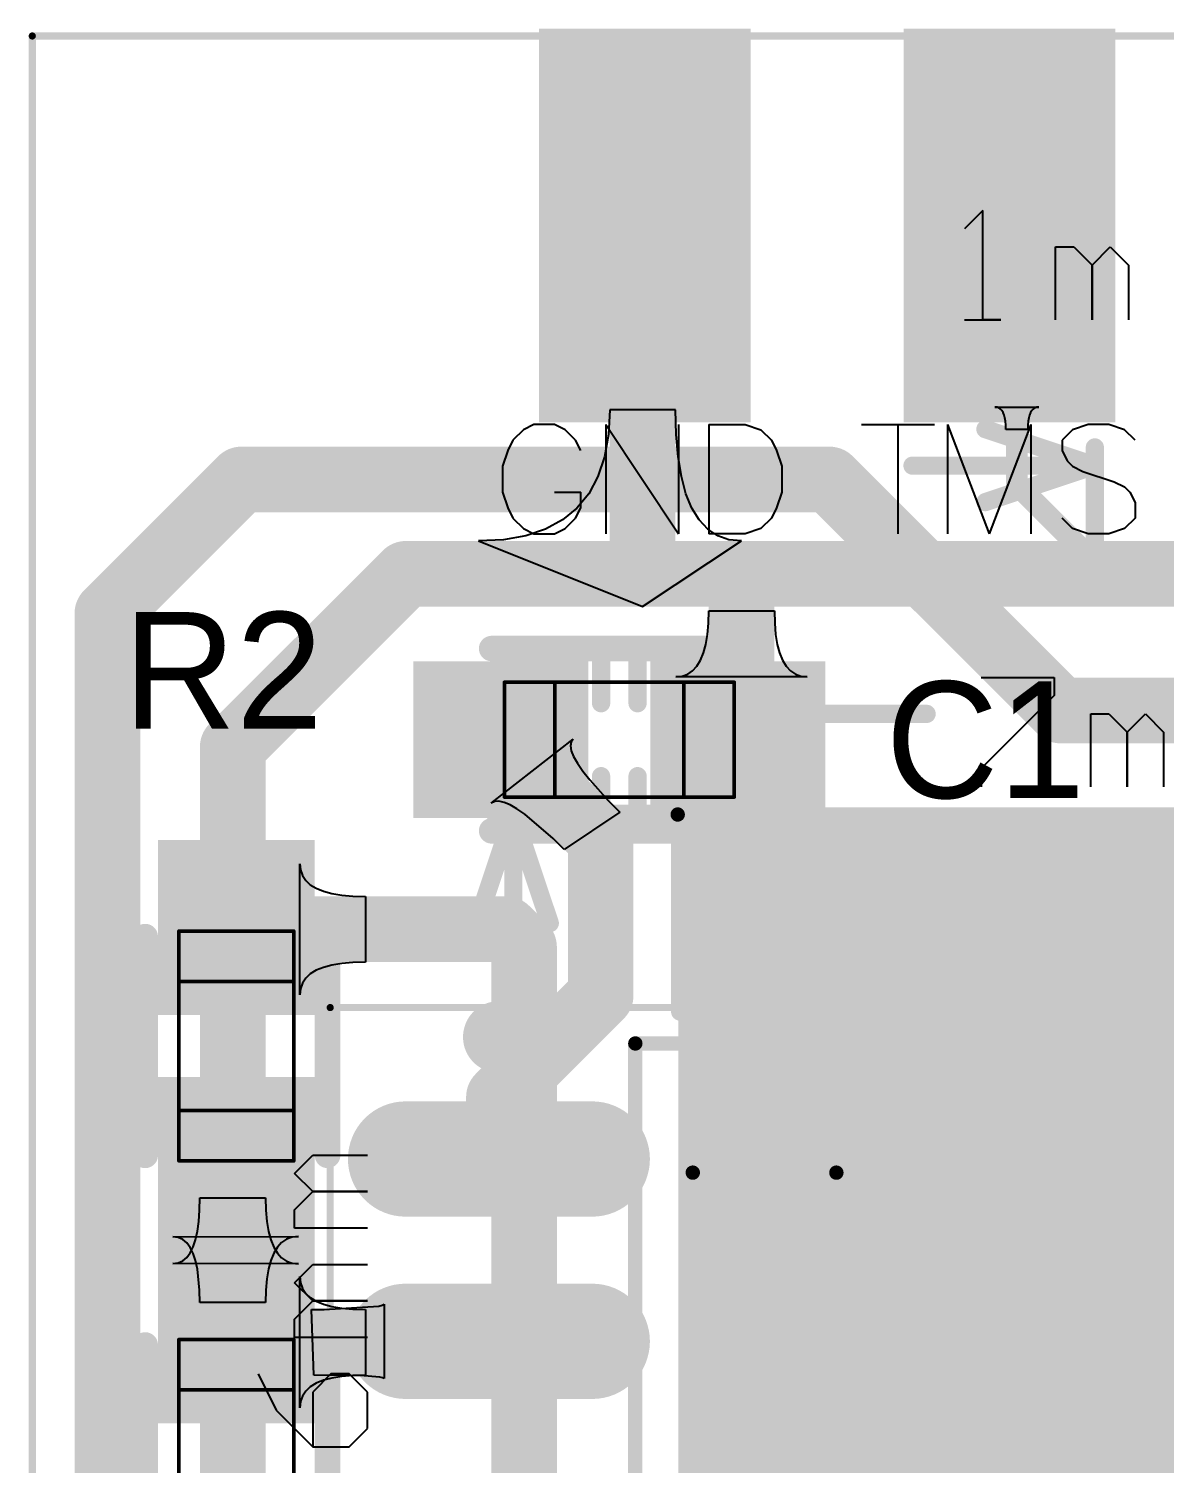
# Model space of a CAD drawing. Header units: millimetres. Extents: x 3.63 to 4.26, y 1.98 to 2.99.
# Drawn here: x 3.625 to 3.9364, y 2.5918 to 2.9852 of the extents above; entities that cross this region are included whole.
import ezdxf

# ---------------------------------------------------------------- set-up
doc = ezdxf.new("R2010")
doc.units = ezdxf.units.MM
doc.header["$MEASUREMENT"] = 0
for name, color, linetype in [('BottomLayer', 5, 'Continuous'), ('BottomOverlay', 54, 'Continuous'), ('BottomSolder', 6, 'Continuous'), ('Mechanical1', 6, 'Continuous'), ('Mechanical16', 56, 'Continuous'), ('Mechanical2', 216, 'Continuous'), ('Mechanical4', 56, 'Continuous'), ('MultiLayer', 9, 'Continuous'), ('TopLayer', 1, 'Continuous'), ('TopOverlay', 2, 'Continuous'), ('TopPaste', 8, 'Continuous'), ('TopSolder', 216, 'Continuous'), ('ViaHoleLayer', 16, 'Continuous')]:
    doc.layers.add(name, color=color, linetype=linetype)

# ---------------------------------------------------------------- blocks, each defined once
blk = doc.blocks.new('SO16__1')
at = {"layer": 'Mechanical2', "const_width": 0.00394}
for points in [[(-0.14961, 0.20669), (0.14961, 0.20669)], [(-0.14961, -0.20669), (-0.14961, 0.20669)]]:
    blk.add_lwpolyline(points, dxfattribs=at)
at = {"layer": 'Mechanical2'}
for points, const_width in [([(-0.15059, 0.20669, 1), (-0.14862, 0.20669, 1)], 0.00197), ([(-0.15059, 0.20669, 1), (-0.14862, 0.20669, 1)], 0.00197), ([(-0.09449, 0.17126, 1), (-0.13386, 0.17126, 1)], 0.00394), ([(-0.13484, 0.17126, 1), (-0.13287, 0.17126, 1)], 0.00197), ([(-0.09547, 0.17126, 1), (-0.0935, 0.17126, 1)], 0.00197)]:
    blk.add_lwpolyline(points, format="xyb", close=True, dxfattribs=dict(at, const_width=const_width))
at = {"layer": 'Mechanical4', "const_width": 0.00197}
for points in [[(-0.23327, 0.21654), (0.23327, 0.21654)], [(-0.23327, -0.21654), (-0.23327, 0.21654)]]:
    blk.add_lwpolyline(points, dxfattribs=at)
at = {"layer": 'Mechanical4', "const_width": 0.000984}
blk.add_lwpolyline([(-0.23376, 0.21654, 1), (-0.23278, 0.21654, 1)], format="xyb", close=True, dxfattribs=at)
blk.add_lwpolyline([(-0.23376, 0.21654, 1), (-0.23278, 0.21654, 1)], format="xyb", close=True, dxfattribs=at)
at = {"layer": 'TopLayer', "const_width": 0.02362}
for points in [[(-0.2126, 0.175), (-0.16142, 0.175)], [(-0.2126, 0.125), (-0.16142, 0.125)]]:
    blk.add_lwpolyline(points, dxfattribs=at)
at = {"layer": 'TopLayer', "const_width": 0.01181}
for points in [[(-0.2185, 0.175, 1), (-0.20669, 0.175, 1)], [(-0.16732, 0.175, 1), (-0.15551, 0.175, 1)], [(-0.2185, 0.125, 1), (-0.20669, 0.125, 1)], [(-0.16732, 0.125, 1), (-0.15551, 0.125, 1)]]:
    blk.add_lwpolyline(points, format="xyb", close=True, dxfattribs=at)
at = {"layer": 'TopOverlay'}
for points, const_width in [([(-0.18209, 0.20846, 1), (-0.19193, 0.20846, 1)], 0.00984), ([(-0.19439, 0.20846, 1), (-0.18947, 0.20846, 1)], 0.00492), ([(-0.18455, 0.20846, 1), (-0.17963, 0.20846, 1)], 0.00492), ([(-0.13583, 0.20669, 1), (-0.13189, 0.20669, 1)], 0.00394), ([(-0.13583, 0.20669, 1), (-0.13189, 0.20669, 1)], 0.00394), ([(-0.08268, 0.16732, 1), (-0.1063, 0.16732, 1)], 0.02362), ([(-0.1122, 0.16732, 1), (-0.10039, 0.16732, 1)], 0.01181), ([(-0.08858, 0.16732, 1), (-0.07677, 0.16732, 1)], 0.01181)]:
    blk.add_lwpolyline(points, format="xyb", close=True, dxfattribs=dict(at, const_width=const_width))
at = {"layer": 'TopOverlay', "const_width": 0.00787}
for points in [[(-0.13386, 0.20669), (0.13386, 0.20669)], [(-0.13386, -0.20669), (-0.13386, 0.20669)]]:
    blk.add_lwpolyline(points, dxfattribs=at)
at = {"layer": 'TopPaste', "const_width": 0.02362}
for points in [[(-0.2126, 0.175), (-0.16142, 0.175)], [(-0.2126, 0.125), (-0.16142, 0.125)]]:
    blk.add_lwpolyline(points, dxfattribs=at)
at = {"layer": 'TopPaste', "const_width": 0.01181}
for points in [[(-0.2185, 0.175, 1), (-0.20669, 0.175, 1)], [(-0.16732, 0.175, 1), (-0.15551, 0.175, 1)], [(-0.2185, 0.125, 1), (-0.20669, 0.125, 1)], [(-0.16732, 0.125, 1), (-0.15551, 0.125, 1)]]:
    blk.add_lwpolyline(points, format="xyb", close=True, dxfattribs=at)
at = {"layer": 'TopSolder', "const_width": 0.03162}
for points in [[(-0.2126, 0.175), (-0.16142, 0.175)], [(-0.2126, 0.125), (-0.16142, 0.125)]]:
    blk.add_lwpolyline(points, dxfattribs=at)
at = {"layer": 'TopSolder', "const_width": 0.01581}
for points in [[(-0.2205, 0.175, 1), (-0.20469, 0.175, 1)], [(-0.16932, 0.175, 1), (-0.15351, 0.175, 1)], [(-0.2205, 0.125, 1), (-0.20469, 0.125, 1)], [(-0.16932, 0.125, 1), (-0.15351, 0.125, 1)]]:
    blk.add_lwpolyline(points, format="xyb", close=True, dxfattribs=at)
blk = doc.blocks.new('0603_2')
at = {"layer": 'Mechanical16', "const_width": 0.001}
for points in [[(-0.0315, 0.01575), (0.0315, 0.01575)], [(-0.0315, 0.01575), (-0.0315, -0.01574)], [(-0.0177, 0.01575), (-0.0177, -0.01574)], [(0.0177, 0.01575), (0.0177, -0.01574)], [(0.0315, 0.01575), (0.0315, -0.01574)], [(-0.0315, -0.01574), (0.0315, -0.01574)]]:
    blk.add_lwpolyline(points, dxfattribs=at)
at = {"layer": 'Mechanical16', "const_width": 0.0005}
for points in [[(-0.03175, 0.01575, 1), (-0.03125, 0.01575, 1)], [(-0.03175, 0.01575, 1), (-0.03125, 0.01575, 1)], [(-0.01795, 0.01575, 1), (-0.01745, 0.01575, 1)], [(0.01745, 0.01575, 1), (0.01795, 0.01575, 1)], [(0.03125, 0.01575, 1), (0.03175, 0.01575, 1)], [(0.03125, 0.01575, 1), (0.03175, 0.01575, 1)], [(-0.03175, -0.01574, 1), (-0.03125, -0.01574, 1)], [(-0.03175, -0.01574, 1), (-0.03125, -0.01574, 1)], [(-0.01795, -0.01574, 1), (-0.01745, -0.01574, 1)], [(0.01745, -0.01574, 1), (0.01795, -0.01574, 1)], [(0.03125, -0.01574, 1), (0.03175, -0.01574, 1)], [(0.03125, -0.01574, 1), (0.03175, -0.01574, 1)]]:
    blk.add_lwpolyline(points, format="xyb", close=True, dxfattribs=at)
at = {"layer": 'TopLayer'}
for points in [[(-0.0525, -0.0175), (-0.0125, -0.0175), (-0.0525, 0.0175), (-0.0125, 0.0175)], [(0.0125, -0.0175), (0.0525, -0.0175), (0.0125, 0.0175), (0.0525, 0.0175)]]:
    blk.add_solid(points, dxfattribs=at)
at = {"layer": 'TopOverlay', "const_width": 0.007}
for points in [[(-0.03, 0.025), (0.03, 0.025)], [(-0.03, -0.025), (0.03, -0.025)]]:
    blk.add_lwpolyline(points, dxfattribs=at)
at = {"layer": 'TopOverlay', "const_width": 0.0035}
for points in [[(-0.03175, 0.025, 1), (-0.02825, 0.025, 1)], [(0.02825, 0.025, 1), (0.03175, 0.025, 1)], [(-0.03175, -0.025, 1), (-0.02825, -0.025, 1)], [(0.02825, -0.025, 1), (0.03175, -0.025, 1)]]:
    blk.add_lwpolyline(points, format="xyb", close=True, dxfattribs=at)
at = {"layer": 'TopPaste'}
for points in [[(-0.0525, -0.0175), (-0.0125, -0.0175), (-0.0525, 0.0175), (-0.0125, 0.0175)], [(0.0125, -0.0175), (0.0525, -0.0175), (0.0125, 0.0175), (0.0525, 0.0175)]]:
    blk.add_solid(points, dxfattribs=at)
at = {"layer": 'TopSolder'}
for points in [[(-0.0565, -0.0215), (-0.0085, -0.0215), (-0.0565, 0.0215), (-0.0085, 0.0215)], [(0.0085, -0.0215), (0.0565, -0.0215), (0.0085, 0.0215), (0.0565, 0.0215)]]:
    blk.add_solid(points, dxfattribs=at)
blk = doc.blocks.new('0603_3')
at = {"layer": 'Mechanical16', "const_width": 0.001}
for points in [[(-0.0315, 0.01575), (0.0315, 0.01575)], [(-0.0315, 0.01575), (-0.0315, -0.01574)], [(-0.0177, 0.01575), (-0.0177, -0.01574)], [(0.0177, 0.01575), (0.0177, -0.01574)], [(0.0315, 0.01575), (0.0315, -0.01574)], [(-0.0315, -0.01574), (0.0315, -0.01574)]]:
    blk.add_lwpolyline(points, dxfattribs=at)
at = {"layer": 'Mechanical16', "const_width": 0.0005}
for points in [[(-0.03175, 0.01575, 1), (-0.03125, 0.01575, 1)], [(-0.03175, 0.01575, 1), (-0.03125, 0.01575, 1)], [(-0.01795, 0.01575, 1), (-0.01745, 0.01575, 1)], [(0.01745, 0.01575, 1), (0.01795, 0.01575, 1)], [(0.03125, 0.01575, 1), (0.03175, 0.01575, 1)], [(0.03125, 0.01575, 1), (0.03175, 0.01575, 1)], [(-0.03175, -0.01574, 1), (-0.03125, -0.01574, 1)], [(-0.03175, -0.01574, 1), (-0.03125, -0.01574, 1)], [(-0.01795, -0.01574, 1), (-0.01745, -0.01574, 1)], [(0.01745, -0.01574, 1), (0.01795, -0.01574, 1)], [(0.03125, -0.01574, 1), (0.03175, -0.01574, 1)], [(0.03125, -0.01574, 1), (0.03175, -0.01574, 1)]]:
    blk.add_lwpolyline(points, format="xyb", close=True, dxfattribs=at)
at = {"layer": 'TopLayer'}
for points in [[(-0.0525, -0.0175), (-0.0125, -0.0175), (-0.0525, 0.0175), (-0.0125, 0.0175)], [(0.0125, -0.0175), (0.0525, -0.0175), (0.0125, 0.0175), (0.0525, 0.0175)]]:
    blk.add_solid(points, dxfattribs=at)
at = {"layer": 'TopOverlay', "const_width": 0.007}
for points in [[(-0.03, 0.025), (0.03, 0.025)], [(-0.03, -0.025), (0.03, -0.025)]]:
    blk.add_lwpolyline(points, dxfattribs=at)
at = {"layer": 'TopOverlay', "const_width": 0.0035}
for points in [[(-0.03175, 0.025, 1), (-0.02825, 0.025, 1)], [(0.02825, 0.025, 1), (0.03175, 0.025, 1)], [(-0.03175, -0.025, 1), (-0.02825, -0.025, 1)], [(0.02825, -0.025, 1), (0.03175, -0.025, 1)]]:
    blk.add_lwpolyline(points, format="xyb", close=True, dxfattribs=at)
at = {"layer": 'TopPaste'}
for points in [[(-0.0525, -0.0175), (-0.0125, -0.0175), (-0.0525, 0.0175), (-0.0125, 0.0175)], [(0.0125, -0.0175), (0.0525, -0.0175), (0.0125, 0.0175), (0.0525, 0.0175)]]:
    blk.add_solid(points, dxfattribs=at)
at = {"layer": 'TopSolder'}
for points in [[(-0.0565, -0.0215), (-0.0085, -0.0215), (-0.0565, 0.0215), (-0.0085, 0.0215)], [(0.0085, -0.0215), (0.0565, -0.0215), (0.0085, 0.0215), (0.0565, 0.0215)]]:
    blk.add_solid(points, dxfattribs=at)
blk = doc.blocks.new('0603C_7')
at = {"layer": 'Mechanical16', "const_width": 0.001}
for points in [[(-0.0315, -0.01574), (-0.0315, 0.01575)], [(-0.0315, 0.01575), (0.0315, 0.01575)], [(-0.0177, -0.01574), (-0.0177, 0.01575)], [(0.0177, -0.01574), (0.0177, 0.01575)], [(0.0315, -0.01574), (0.0315, 0.01575)], [(-0.0315, -0.01574), (0.0315, -0.01574)]]:
    blk.add_lwpolyline(points, dxfattribs=at)
at = {"layer": 'Mechanical16', "const_width": 0.0005}
for points in [[(-0.03175, 0.01575, 1), (-0.03125, 0.01575, 1)], [(-0.03175, 0.01575, 1), (-0.03125, 0.01575, 1)], [(-0.01795, 0.01575, 1), (-0.01745, 0.01575, 1)], [(0.01745, 0.01575, 1), (0.01795, 0.01575, 1)], [(0.03125, 0.01575, 1), (0.03175, 0.01575, 1)], [(0.03125, 0.01575, 1), (0.03175, 0.01575, 1)], [(-0.03175, -0.01574, 1), (-0.03125, -0.01574, 1)], [(-0.03175, -0.01574, 1), (-0.03125, -0.01574, 1)], [(-0.01795, -0.01574, 1), (-0.01745, -0.01574, 1)], [(0.01745, -0.01574, 1), (0.01795, -0.01574, 1)], [(0.03125, -0.01574, 1), (0.03175, -0.01574, 1)], [(0.03125, -0.01574, 1), (0.03175, -0.01574, 1)]]:
    blk.add_lwpolyline(points, format="xyb", close=True, dxfattribs=at)
at = {"layer": 'TopLayer'}
for points in [[(-0.0525, -0.0175), (-0.0125, -0.0175), (-0.0525, 0.0175), (-0.0125, 0.0175)], [(0.0125, -0.0175), (0.0525, -0.0175), (0.0125, 0.0175), (0.0525, 0.0175)]]:
    blk.add_solid(points, dxfattribs=at)
at = {"layer": 'TopOverlay'}
for points, const_width in [([(-0.035, 0.025), (0.035, 0.025)], 0.007), ([(-0.005, 0.01), (-0.005, 0.025)], 0.005), ([(0.005, 0.01), (0.005, 0.025)], 0.005), ([(-0.005, -0.025), (-0.005, -0.01)], 0.005), ([(0.005, -0.025), (0.005, -0.01)], 0.005), ([(-0.035, -0.025), (0.035, -0.025)], 0.007)]:
    blk.add_lwpolyline(points, dxfattribs=dict(at, const_width=const_width))
for points, const_width in [([(-0.03675, 0.025, 1), (-0.03325, 0.025, 1)], 0.0035), ([(0.03325, 0.025, 1), (0.03675, 0.025, 1)], 0.0035), ([(-0.00625, 0.025, 1), (-0.00375, 0.025, 1)], 0.0025), ([(0.00375, 0.025, 1), (0.00625, 0.025, 1)], 0.0025), ([(-0.00625, 0.01, 1), (-0.00375, 0.01, 1)], 0.0025), ([(0.00375, 0.01, 1), (0.00625, 0.01, 1)], 0.0025), ([(-0.00625, -0.01, 1), (-0.00375, -0.01, 1)], 0.0025), ([(0.00375, -0.01, 1), (0.00625, -0.01, 1)], 0.0025), ([(-0.03675, -0.025, 1), (-0.03325, -0.025, 1)], 0.0035), ([(-0.00625, -0.025, 1), (-0.00375, -0.025, 1)], 0.0025), ([(0.00375, -0.025, 1), (0.00625, -0.025, 1)], 0.0025), ([(0.03325, -0.025, 1), (0.03675, -0.025, 1)], 0.0035)]:
    blk.add_lwpolyline(points, format="xyb", close=True, dxfattribs=dict(at, const_width=const_width))
at = {"layer": 'TopPaste'}
for points in [[(-0.0525, -0.0175), (-0.0125, -0.0175), (-0.0525, 0.0175), (-0.0125, 0.0175)], [(0.0125, -0.0175), (0.0525, -0.0175), (0.0125, 0.0175), (0.0525, 0.0175)]]:
    blk.add_solid(points, dxfattribs=at)
at = {"layer": 'TopSolder'}
for points in [[(-0.0565, -0.0215), (-0.0085, -0.0215), (-0.0565, 0.0215), (-0.0085, 0.0215)], [(0.0085, -0.0215), (0.0565, -0.0215), (0.0085, 0.0215), (0.0565, 0.0215)]]:
    blk.add_solid(points, dxfattribs=at)

msp = doc.modelspace()

# ---------------------------------------------------------------- linework, layer by layer
at = {"layer": 'BottomLayer'}
for p, q in [((3.78435, 2.88073), (3.78399, 2.87389)), ((3.80235, 2.88073), (3.78435, 2.88073)), ((3.80254, 2.87389), (3.80235, 2.88073)), ((3.78399, 2.87389), (3.78291, 2.86777)), ((3.80308, 2.86777), (3.80254, 2.87389)), ((3.78291, 2.86777), (3.78111, 2.86237)), ((3.80399, 2.86237), (3.80308, 2.86777)), ((3.78111, 2.86237), (3.77859, 2.85769)), ((3.80526, 2.85769), (3.80399, 2.86237)), ((3.77859, 2.85769), (3.77535, 2.85373)), ((3.80689, 2.85373), (3.80526, 2.85769)), ((3.77535, 2.85373), (3.77139, 2.85049)), ((3.80888, 2.85049), (3.80689, 2.85373)), ((3.77139, 2.85049), (3.76671, 2.84797)), ((3.81124, 2.84797), (3.80888, 2.85049)), ((3.75519, 2.84509), (3.74835, 2.84473)), ((3.74835, 2.84473), (3.79335, 2.82673)), ((3.76131, 2.84617), (3.75519, 2.84509)), ((3.76671, 2.84797), (3.76131, 2.84617)), ((3.79335, 2.82673), (3.82049, 2.84473)), ((3.81396, 2.84617), (3.81124, 2.84797)), ((3.81705, 2.84509), (3.81396, 2.84617)), ((3.82049, 2.84473), (3.81705, 2.84509)), ((3.79335, 2.82673), (3.79335, 2.82673)), ((3.79335, 2.82673), (3.79335, 2.82673)), ((3.79335, 2.82673), (3.79335, 2.82673)), ((3.79335, 2.82673), (3.79335, 2.82673)), ((3.79335, 2.82673), (3.79335, 2.82673)), ((3.79335, 2.82673), (3.79335, 2.82673)), ((3.79335, 2.82673), (3.79335, 2.82673)), ((3.79335, 2.82673), (3.79335, 2.82673)), ((3.79335, 2.82673), (3.79335, 2.82673)), ((3.79335, 2.82673), (3.79335, 2.82673))]:
    msp.add_line(p, q, dxfattribs=at)
at = {"layer": 'BottomLayer', "const_width": 0.018}
for points in [[(3.79335, 2.83573), (3.79335, 2.88999)], [(3.68099, 2.78823), (3.72849, 2.83573)], [(3.72849, 2.83573), (3.79335, 2.83573)], [(3.79335, 2.83573), (3.82049, 2.83573)], [(3.82049, 2.83573), (4.08049, 2.83573)], [(3.68099, 2.53623), (3.68099, 2.78823)], [(3.75599, 2.73823), (3.76087, 2.73335)], [(3.76087, 2.4751), (3.76087, 2.73335)], [(3.86225, 2.56519), (3.92524, 2.62818)], [(3.92524, 2.62818), (4.00497, 2.62818)]]:
    msp.add_lwpolyline(points, dxfattribs=at)
at = {"layer": 'BottomLayer', "const_width": 0.009}
for points in [[(3.78885, 2.88999, 1), (3.79785, 2.88999, 1)], [(3.78885, 2.88999, 1), (3.79785, 2.88999, 1)], [(3.72399, 2.83573, 1), (3.73299, 2.83573, 1)], [(3.72399, 2.83573, 1), (3.73299, 2.83573, 1)], [(3.78885, 2.83573, 1), (3.79785, 2.83573, 1)], [(3.78885, 2.83573, 1), (3.79785, 2.83573, 1)], [(3.78885, 2.83573, 1), (3.79785, 2.83573, 1)], [(3.81599, 2.83573, 1), (3.82499, 2.83573, 1)], [(3.81599, 2.83573, 1), (3.82499, 2.83573, 1)], [(3.81599, 2.83573, 1), (3.82499, 2.83573, 1)], [(3.67649, 2.78823, 1), (3.68549, 2.78823, 1)], [(3.67649, 2.78823, 1), (3.68549, 2.78823, 1)], [(3.75149, 2.73823, 1), (3.76049, 2.73823, 1)], [(3.75149, 2.73823, 1), (3.76049, 2.73823, 1)], [(3.75637, 2.73335, 1), (3.76537, 2.73335, 1)], [(3.75637, 2.73335, 1), (3.76537, 2.73335, 1)], [(3.92074, 2.62818, 1), (3.92974, 2.62818, 1)], [(3.92074, 2.62818, 1), (3.92974, 2.62818, 1)]]:
    msp.add_lwpolyline(points, format="xyb", close=True, dxfattribs=at)
at = {"layer": 'BottomLayer'}
msp.add_solid([(3.8032, 2.53223), (4.07879, 2.53223), (3.8032, 2.76893), (4.07879, 2.76893)], dxfattribs=at)
at = {"layer": 'BottomOverlay'}
for p, q in [((3.88661, 2.93537), (3.88161, 2.93037)), ((3.88661, 2.90538), (3.88661, 2.93537)), ((3.90661, 2.90538), (3.90661, 2.92537)), ((3.90661, 2.92537), (3.9116, 2.92537)), ((3.9116, 2.92537), (3.9166, 2.92037)), ((3.9166, 2.92037), (3.9216, 2.92537)), ((3.9216, 2.92537), (3.9266, 2.92037)), ((3.9166, 2.92037), (3.9166, 2.90538)), ((3.9166, 2.90538), (3.9166, 2.92037)), ((3.9266, 2.92037), (3.9266, 2.90538)), ((3.88161, 2.90538), (3.89161, 2.90538)), ((3.89161, 2.90538), (3.88661, 2.90538)), ((3.88624, 2.80731), (3.90623, 2.80731)), ((3.90623, 2.80731), (3.90623, 2.80231)), ((3.90623, 2.80231), (3.88624, 2.78232)), ((3.91623, 2.77732), (3.91623, 2.79731)), ((3.91623, 2.79731), (3.92123, 2.79731)), ((3.92123, 2.79731), (3.92623, 2.79231)), ((3.92623, 2.79231), (3.93123, 2.79731)), ((3.93123, 2.79731), (3.93622, 2.79231)), ((3.92623, 2.79231), (3.92623, 2.77732)), ((3.92623, 2.77732), (3.92623, 2.79231)), ((3.93622, 2.79231), (3.93622, 2.77732)), ((3.88624, 2.78232), (3.88624, 2.77732)), ((3.69794, 2.6713), (3.70294, 2.6763)), ((3.70294, 2.6763), (3.71793, 2.6763)), ((3.70294, 2.6663), (3.69794, 2.6713)), ((3.69794, 2.6613), (3.70294, 2.6663)), ((3.70294, 2.6663), (3.71793, 2.6663)), ((3.71793, 2.6663), (3.70294, 2.6663)), ((3.69794, 2.6563), (3.69794, 2.6613)), ((3.71793, 2.6563), (3.69794, 2.6563)), ((3.69794, 2.64131), (3.70294, 2.64631)), ((3.70294, 2.64631), (3.71793, 2.64631)), ((3.70294, 2.63631), (3.69794, 2.64131)), ((3.69794, 2.63131), (3.70294, 2.63631)), ((3.70294, 2.63631), (3.71793, 2.63631)), ((3.71793, 2.63631), (3.70294, 2.63631)), ((3.69794, 2.62631), (3.69794, 2.63131)), ((3.71793, 2.62631), (3.69794, 2.62631)), ((3.68794, 2.61632), (3.69294, 2.60632)), ((3.70793, 2.61632), (3.70294, 2.61132)), ((3.71293, 2.61632), (3.70793, 2.61632)), ((3.71793, 2.61132), (3.71293, 2.61632)), ((3.70294, 2.61132), (3.70294, 2.59632)), ((3.71793, 2.60132), (3.71793, 2.61132)), ((3.69294, 2.60632), (3.70294, 2.59632)), ((3.71293, 2.59632), (3.71793, 2.60132)), ((3.70294, 2.59632), (3.71293, 2.59632))]:
    msp.add_line(p, q, dxfattribs=at)
for points, const_width in [([(3.88737, 2.87539), (3.91737, 2.86539)], 0.005), ([(3.91737, 2.83293), (3.91737, 2.87039)], 0.005), ([(3.86737, 2.86539), (3.91737, 2.86539)], 0.005), ([(3.88737, 2.85539), (3.91737, 2.86539)], 0.005), ([(3.80367, 2.79731), (3.83367, 2.80731)], 0.005), ([(3.80367, 2.71565), (3.80367, 2.80231)], 0.005), ([(3.80367, 2.79731), (3.83367, 2.78731)], 0.005), ([(3.80367, 2.79731), (3.87124, 2.79731)], 0.005), ([(3.74792, 2.73991), (3.75792, 2.76991)], 0.005), ([(3.75292, 2.76991), (3.82977, 2.76991)], 0.005), ([(3.75792, 2.76991), (3.76792, 2.73991)], 0.005), ([(3.75792, 2.65131), (3.75792, 2.76991)], 0.005), ([(3.80299, 2.76971), (4.07699, 2.76971)], 0.00394), ([(3.75792, 2.53271), (3.75792, 2.65131)], 0.005)]:
    msp.add_lwpolyline(points, dxfattribs=dict(at, const_width=const_width))
for points, const_width in [([(3.88612, 2.87539, 1), (3.88862, 2.87539, 1)], 0.0025), ([(3.91612, 2.87039, 1), (3.91862, 2.87039, 1)], 0.0025), ([(3.86612, 2.86539, 1), (3.86862, 2.86539, 1)], 0.0025), ([(3.91612, 2.86539, 1), (3.91862, 2.86539, 1)], 0.0025), ([(3.91612, 2.86539, 1), (3.91862, 2.86539, 1)], 0.0025), ([(3.91612, 2.86539, 1), (3.91862, 2.86539, 1)], 0.0025), ([(3.88612, 2.85539, 1), (3.88862, 2.85539, 1)], 0.0025), ([(3.91612, 2.83293, 1), (3.91862, 2.83293, 1)], 0.0025), ([(3.83242, 2.80731, 1), (3.83492, 2.80731, 1)], 0.0025), ([(3.80242, 2.80231, 1), (3.80492, 2.80231, 1)], 0.0025), ([(3.80242, 2.79731, 1), (3.80492, 2.79731, 1)], 0.0025), ([(3.80242, 2.79731, 1), (3.80492, 2.79731, 1)], 0.0025), ([(3.80242, 2.79731, 1), (3.80492, 2.79731, 1)], 0.0025), ([(3.86999, 2.79731, 1), (3.87249, 2.79731, 1)], 0.0025), ([(3.83242, 2.78731, 1), (3.83492, 2.78731, 1)], 0.0025), ([(3.75167, 2.76991, 1), (3.75417, 2.76991, 1)], 0.0025), ([(3.75667, 2.76991, 1), (3.75917, 2.76991, 1)], 0.0025), ([(3.75667, 2.76991, 1), (3.75917, 2.76991, 1)], 0.0025), ([(3.75667, 2.76991, 1), (3.75917, 2.76991, 1)], 0.0025), ([(3.80201, 2.76971, 1), (3.80398, 2.76971, 1)], 0.00197), ([(3.82852, 2.76991, 1), (3.83102, 2.76991, 1)], 0.0025), ([(3.74667, 2.73991, 1), (3.74917, 2.73991, 1)], 0.0025), ([(3.76667, 2.73991, 1), (3.76917, 2.73991, 1)], 0.0025), ([(3.80242, 2.71565, 1), (3.80492, 2.71565, 1)], 0.0025), ([(3.75667, 2.65131, 1), (3.75917, 2.65131, 1)], 0.0025), ([(3.75667, 2.65131, 1), (3.75917, 2.65131, 1)], 0.0025)]:
    msp.add_lwpolyline(points, format="xyb", close=True, dxfattribs=dict(at, const_width=const_width))
at = {"layer": 'BottomSolder'}
msp.add_solid([(3.8032, 2.53223), (4.07879, 2.53223), (3.8032, 2.76893), (4.07879, 2.76893)], dxfattribs=at)
at = {"layer": 'Mechanical1', "const_width": 0.00197}
for points in [[(3.62603, 2.04022), (3.62603, 2.98323)], [(3.62603, 2.98323), (4.25595, 2.98323)]]:
    msp.add_lwpolyline(points, dxfattribs=at)
at = {"layer": 'Mechanical1', "const_width": 0.000984}
msp.add_lwpolyline([(3.62554, 2.98323, 1), (3.62652, 2.98323, 1)], format="xyb", close=True, dxfattribs=at)
msp.add_lwpolyline([(3.62554, 2.98323, 1), (3.62652, 2.98323, 1)], format="xyb", close=True, dxfattribs=at)
at = {"layer": 'MultiLayer', "const_width": 0.009}
for points in [[(3.78885, 2.88999, 1), (3.79785, 2.88999, 1)], [(3.81599, 2.83573, 1), (3.82499, 2.83573, 1)], [(3.75149, 2.73823, 1), (3.76049, 2.73823, 1)]]:
    msp.add_lwpolyline(points, format="xyb", close=True, dxfattribs=at)
at = {"layer": 'TopLayer'}
for p, q in [((3.89056, 2.88141), (3.88999, 2.88147)), ((3.88999, 2.88147), (3.90199, 2.88147)), ((3.89107, 2.88122), (3.89056, 2.88141)), ((3.89152, 2.88092), (3.89107, 2.88122)), ((3.89191, 2.88049), (3.89152, 2.88092)), ((3.89224, 2.87994), (3.89191, 2.88049)), ((3.90007, 2.88049), (3.89974, 2.87994)), ((3.90046, 2.88092), (3.90007, 2.88049)), ((3.90091, 2.88122), (3.90046, 2.88092)), ((3.90142, 2.88141), (3.90091, 2.88122)), ((3.90199, 2.88147), (3.90142, 2.88141)), ((3.89251, 2.87927), (3.89224, 2.87994)), ((3.89272, 2.87847), (3.89251, 2.87927)), ((3.89287, 2.87755), (3.89272, 2.87847)), ((3.89296, 2.87651), (3.89287, 2.87755)), ((3.89299, 2.87535), (3.89296, 2.87651)), ((3.89902, 2.87651), (3.89899, 2.87535)), ((3.89911, 2.87755), (3.89902, 2.87651)), ((3.89926, 2.87847), (3.89911, 2.87755)), ((3.89947, 2.87927), (3.89926, 2.87847)), ((3.89974, 2.87994), (3.89947, 2.87927)), ((3.89899, 2.87535), (3.89299, 2.87535)), ((3.8114, 2.82217), (3.81149, 2.82561)), ((3.81149, 2.82561), (3.82949, 2.82561)), ((3.82949, 2.82561), (3.82958, 2.82217)), ((3.81113, 2.81909), (3.8114, 2.82217)), ((3.82958, 2.82217), (3.82985, 2.81909)), ((3.81068, 2.81637), (3.81113, 2.81909)), ((3.82985, 2.81909), (3.8303, 2.81637)), ((3.80924, 2.81202), (3.81005, 2.81401)), ((3.81005, 2.81401), (3.81068, 2.81637)), ((3.8303, 2.81637), (3.83093, 2.81401)), ((3.83093, 2.81401), (3.83174, 2.81202)), ((3.80708, 2.80912), (3.80825, 2.81039)), ((3.80825, 2.81039), (3.80924, 2.81202)), ((3.83174, 2.81202), (3.83273, 2.81039)), ((3.83273, 2.81039), (3.8339, 2.80912)), ((3.80249, 2.80749), (3.8042, 2.80767)), ((3.83849, 2.80749), (3.80249, 2.80749)), ((3.8042, 2.80767), (3.80573, 2.80821)), ((3.80573, 2.80821), (3.80708, 2.80912)), ((3.8339, 2.80912), (3.83525, 2.80821)), ((3.83525, 2.80821), (3.83678, 2.80767)), ((3.83678, 2.80767), (3.83849, 2.80749)), ((3.75188, 2.77285), (3.77437, 2.79034)), ((3.77437, 2.79034), (3.77376, 2.78956)), ((3.77376, 2.78956), (3.77357, 2.78852)), ((3.77357, 2.78852), (3.7738, 2.7872)), ((3.7738, 2.7872), (3.77445, 2.78561)), ((3.77445, 2.78561), (3.77551, 2.78375)), ((3.77551, 2.78375), (3.77699, 2.78162)), ((3.77699, 2.78162), (3.77889, 2.77921)), ((3.77889, 2.77921), (3.78395, 2.77357)), ((3.75282, 2.77329), (3.75188, 2.77285)), ((3.75399, 2.77336), (3.75282, 2.77329)), ((3.7554, 2.77304), (3.75399, 2.77336)), ((3.75704, 2.77234), (3.7554, 2.77304)), ((3.75892, 2.77125), (3.75704, 2.77234)), ((3.76104, 2.76979), (3.75892, 2.77125)), ((3.7871, 2.77035), (3.77187, 2.76012)), ((3.78395, 2.77357), (3.7871, 2.77035)), ((3.76881, 2.76311), (3.76104, 2.76979)), ((3.77187, 2.76012), (3.76881, 2.76311)), ((3.69937, 2.72023), (3.69937, 2.75623)), ((3.69937, 2.75623), (3.69955, 2.75452)), ((3.69955, 2.75452), (3.70009, 2.75299)), ((3.70009, 2.75299), (3.70099, 2.75164)), ((3.70099, 2.75164), (3.70225, 2.75047)), ((3.70225, 2.75047), (3.70387, 2.74948)), ((3.70387, 2.74948), (3.70585, 2.74867)), ((3.70585, 2.74867), (3.70819, 2.74804)), ((3.70819, 2.74804), (3.71089, 2.74759)), ((3.71089, 2.74759), (3.71395, 2.74732)), ((3.71395, 2.74732), (3.71737, 2.74723)), ((3.71737, 2.74723), (3.71737, 2.72923)), ((3.70387, 2.72698), (3.70225, 2.72599)), ((3.70585, 2.72779), (3.70387, 2.72698)), ((3.70819, 2.72842), (3.70585, 2.72779)), ((3.71089, 2.72887), (3.70819, 2.72842)), ((3.71395, 2.72914), (3.71089, 2.72887)), ((3.71737, 2.72923), (3.71395, 2.72914)), ((3.70009, 2.72347), (3.69955, 2.72194)), ((3.70099, 2.72482), (3.70009, 2.72347)), ((3.70225, 2.72599), (3.70099, 2.72482)), ((3.69955, 2.72194), (3.69937, 2.72023)), ((3.67192, 2.66119), (3.67199, 2.66461)), ((3.67199, 2.66461), (3.68999, 2.66461)), ((3.68999, 2.66461), (3.69008, 2.66117)), ((3.6717, 2.65813), (3.67192, 2.66119)), ((3.69008, 2.66117), (3.69035, 2.6581)), ((3.67133, 2.65543), (3.6717, 2.65813)), ((3.69035, 2.6581), (3.6908, 2.65538)), ((3.66461, 2.65385), (3.69899, 2.65397)), ((3.66601, 2.65367), (3.66461, 2.65385)), ((3.66727, 2.65313), (3.66601, 2.65367)), ((3.66838, 2.65223), (3.66727, 2.65313)), ((3.66934, 2.65097), (3.66838, 2.65223)), ((3.67015, 2.65111), (3.67081, 2.65309)), ((3.67081, 2.65309), (3.67133, 2.65543)), ((3.6908, 2.65538), (3.69143, 2.65303)), ((3.69143, 2.65303), (3.69224, 2.65103)), ((3.6944, 2.65232), (3.69323, 2.65105)), ((3.69575, 2.65323), (3.6944, 2.65232)), ((3.69728, 2.65378), (3.69575, 2.65323)), ((3.69899, 2.65397), (3.69728, 2.65378)), ((3.66727, 2.64733), (3.66838, 2.64823)), ((3.66838, 2.64823), (3.66934, 2.64949)), ((3.66934, 2.64949), (3.67015, 2.65111)), ((3.67015, 2.64935), (3.66934, 2.65097)), ((3.67081, 2.64737), (3.67015, 2.64935)), ((3.69224, 2.64942), (3.69143, 2.64743)), ((3.69323, 2.65105), (3.69224, 2.64942)), ((3.69224, 2.65103), (3.69323, 2.6494)), ((3.69323, 2.6494), (3.6944, 2.64813)), ((3.6944, 2.64813), (3.69575, 2.64722)), ((3.66461, 2.64661), (3.66601, 2.64679)), ((3.69899, 2.64649), (3.66461, 2.64661)), ((3.66601, 2.64679), (3.66727, 2.64733)), ((3.67133, 2.64503), (3.67081, 2.64737)), ((3.67192, 2.63927), (3.67133, 2.64503)), ((3.6908, 2.64508), (3.69035, 2.64236)), ((3.69143, 2.64743), (3.6908, 2.64508)), ((3.69575, 2.64722), (3.69728, 2.64668)), ((3.69728, 2.64668), (3.69899, 2.64649)), ((3.69035, 2.64236), (3.69008, 2.63929)), ((3.69937, 2.60698), (3.69937, 2.64298)), ((3.69937, 2.64298), (3.69955, 2.64127)), ((3.69955, 2.64127), (3.70009, 2.63974)), ((3.67199, 2.63585), (3.67192, 2.63927)), ((3.69008, 2.63929), (3.68999, 2.63585)), ((3.70009, 2.63974), (3.70099, 2.63839)), ((3.70099, 2.63839), (3.70225, 2.63722)), ((3.70225, 2.63722), (3.70387, 2.63623)), ((3.70387, 2.63623), (3.70585, 2.63542)), ((3.68999, 2.63585), (3.67199, 2.63585)), ((3.70258, 2.63398), (3.70602, 2.63399)), ((3.70324, 2.61598), (3.70258, 2.63398)), ((3.70585, 2.63542), (3.70819, 2.63479)), ((3.70602, 2.63399), (3.72108, 2.63491)), ((3.70819, 2.63479), (3.71089, 2.63434)), ((3.71089, 2.63434), (3.71395, 2.63407)), ((3.71395, 2.63407), (3.71737, 2.63398)), ((3.71737, 2.63398), (3.71737, 2.61598)), ((3.72108, 2.63491), (3.72195, 2.63516)), ((3.72195, 2.63516), (3.72249, 2.63544)), ((3.72249, 2.63544), (3.72249, 2.61502)), ((3.70225, 2.61274), (3.70099, 2.61157)), ((3.70387, 2.61373), (3.70225, 2.61274)), ((3.71705, 2.61574), (3.70324, 2.61598)), ((3.70585, 2.61454), (3.70387, 2.61373)), ((3.70819, 2.61517), (3.70585, 2.61454)), ((3.71089, 2.61562), (3.70819, 2.61517)), ((3.71395, 2.61589), (3.71089, 2.61562)), ((3.71737, 2.61598), (3.71395, 2.61589)), ((3.72023, 2.61551), (3.71705, 2.61574)), ((3.72132, 2.61536), (3.72023, 2.61551)), ((3.72207, 2.6152), (3.72132, 2.61536)), ((3.72249, 2.61502), (3.72207, 2.6152)), ((3.69955, 2.60869), (3.69937, 2.60698)), ((3.70009, 2.61022), (3.69955, 2.60869)), ((3.70099, 2.61157), (3.70009, 2.61022))]:
    msp.add_line(p, q, dxfattribs=at)
for points, const_width in [([(3.89599, 2.86023), (3.89599, 2.91523)], 0.006), ([(3.64662, 2.82485), (3.68337, 2.8616)], 0.018), ([(3.68337, 2.8616), (3.84462, 2.8616)], 0.018), ([(3.84462, 2.8616), (3.90799, 2.79823)], 0.018), ([(3.89599, 2.86023), (3.91699, 2.83923)], 0.006), ([(3.82049, 2.79023), (3.82049, 2.83573)], 0.018), ([(3.91699, 2.83923), (4.14799, 2.83923)], 0.006), ([(3.64662, 2.42423), (3.64662, 2.82485)], 0.018), ([(3.90799, 2.79823), (4.00849, 2.79823)], 0.018), ([(3.75449, 2.79023), (3.78187, 2.76285)], 0.018), ([(3.78187, 2.7201), (3.78187, 2.76285)], 0.018), ([(3.68199, 2.73873), (3.68249, 2.73823)], 0.018), ([(3.68249, 2.73823), (3.75599, 2.73823)], 0.018), ([(3.75398, 2.69221), (3.78187, 2.7201)], 0.018), ([(3.75398, 2.67523), (3.75398, 2.69221)], 0.018), ([(3.68099, 2.62473), (3.68099, 2.67273)], 0.018), ([(3.68099, 2.62473), (3.68124, 2.62498)], 0.018), ([(3.68124, 2.62498), (3.75373, 2.62498)], 0.018), ([(3.75373, 2.62498), (3.75398, 2.62523)], 0.018)]:
    msp.add_lwpolyline(points, dxfattribs=dict(at, const_width=const_width))
for points, const_width in [([(3.89449, 2.91523, 1), (3.89749, 2.91523, 1)], 0.003), ([(3.78885, 2.88999, 1), (3.79785, 2.88999, 1)], 0.009), ([(3.67887, 2.8616, 1), (3.68787, 2.8616, 1)], 0.009), ([(3.67887, 2.8616, 1), (3.68787, 2.8616, 1)], 0.009), ([(3.84012, 2.8616, 1), (3.84912, 2.8616, 1)], 0.009), ([(3.84012, 2.8616, 1), (3.84912, 2.8616, 1)], 0.009), ([(3.89449, 2.86023, 1), (3.89749, 2.86023, 1)], 0.003), ([(3.89449, 2.86023, 1), (3.89749, 2.86023, 1)], 0.003), ([(3.81599, 2.83573, 1), (3.82499, 2.83573, 1)], 0.009), ([(3.81599, 2.83573, 1), (3.82499, 2.83573, 1)], 0.009), ([(3.91549, 2.83923, 1), (3.91849, 2.83923, 1)], 0.003), ([(3.91549, 2.83923, 1), (3.91849, 2.83923, 1)], 0.003), ([(3.64212, 2.82485, 1), (3.65112, 2.82485, 1)], 0.009), ([(3.64212, 2.82485, 1), (3.65112, 2.82485, 1)], 0.009), ([(3.90349, 2.79823, 1), (3.91249, 2.79823, 1)], 0.009), ([(3.90349, 2.79823, 1), (3.91249, 2.79823, 1)], 0.009), ([(3.74999, 2.79023, 1), (3.75899, 2.79023, 1)], 0.009), ([(3.81599, 2.79023, 1), (3.82499, 2.79023, 1)], 0.009), ([(3.77737, 2.76285, 1), (3.78637, 2.76285, 1)], 0.009), ([(3.77737, 2.76285, 1), (3.78637, 2.76285, 1)], 0.009), ([(3.67749, 2.73873, 1), (3.68649, 2.73873, 1)], 0.009), ([(3.67799, 2.73823, 1), (3.68699, 2.73823, 1)], 0.009), ([(3.67799, 2.73823, 1), (3.68699, 2.73823, 1)], 0.009), ([(3.75149, 2.73823, 1), (3.76049, 2.73823, 1)], 0.009), ([(3.75149, 2.73823, 1), (3.76049, 2.73823, 1)], 0.009), ([(3.77737, 2.7201, 1), (3.78637, 2.7201, 1)], 0.009), ([(3.77737, 2.7201, 1), (3.78637, 2.7201, 1)], 0.009), ([(3.74948, 2.69221, 1), (3.75848, 2.69221, 1)], 0.009), ([(3.74948, 2.69221, 1), (3.75848, 2.69221, 1)], 0.009), ([(3.74948, 2.67523, 1), (3.75848, 2.67523, 1)], 0.009), ([(3.67649, 2.67273, 1), (3.68549, 2.67273, 1)], 0.009), ([(3.67649, 2.62473, 1), (3.68549, 2.62473, 1)], 0.009), ([(3.67649, 2.62473, 1), (3.68549, 2.62473, 1)], 0.009), ([(3.67674, 2.62498, 1), (3.68574, 2.62498, 1)], 0.009), ([(3.67674, 2.62498, 1), (3.68574, 2.62498, 1)], 0.009), ([(3.74923, 2.62498, 1), (3.75823, 2.62498, 1)], 0.009), ([(3.74923, 2.62498, 1), (3.75823, 2.62498, 1)], 0.009), ([(3.74948, 2.62523, 1), (3.75848, 2.62523, 1)], 0.009)]:
    msp.add_lwpolyline(points, format="xyb", close=True, dxfattribs=dict(at, const_width=const_width))
for points in [[(3.81899, 2.88123), (3.81899, 2.98123), (3.76899, 2.88123), (3.76899, 2.98123)], [(3.91899, 2.88123), (3.91899, 2.98123), (3.86899, 2.88123), (3.86899, 2.98123)]]:
    msp.add_solid(points, dxfattribs=at)
at = {"layer": 'TopOverlay'}
for p, q in [((3.76354, 2.87668), (3.76068, 2.87525)), ((3.76925, 2.87668), (3.76354, 2.87668)), ((3.77211, 2.87525), (3.76925, 2.87668)), ((3.78325, 2.87668), (3.78325, 2.84668)), ((3.78325, 2.87668), (3.80324, 2.84668)), ((3.80324, 2.87668), (3.80324, 2.84668)), ((3.81153, 2.87668), (3.81153, 2.84668)), ((3.81153, 2.87668), (3.82153, 2.87668)), ((3.82153, 2.87668), (3.82581, 2.87525)), ((3.85339, 2.87668), (3.87339, 2.87668)), ((3.86339, 2.87668), (3.86339, 2.84668)), ((3.87696, 2.87668), (3.87696, 2.84668)), ((3.87696, 2.87668), (3.88839, 2.84668)), ((3.89981, 2.87668), (3.88839, 2.84668)), ((3.89981, 2.87668), (3.89981, 2.84668)), ((3.91552, 2.87668), (3.91124, 2.87525)), ((3.92124, 2.87668), (3.91552, 2.87668)), ((3.92552, 2.87525), (3.92124, 2.87668)), ((3.75782, 2.87239), (3.7564, 2.86954)), ((3.76068, 2.87525), (3.75782, 2.87239)), ((3.77496, 2.87239), (3.77211, 2.87525)), ((3.77639, 2.86954), (3.77496, 2.87239)), ((3.82581, 2.87525), (3.82867, 2.87239)), ((3.82867, 2.87239), (3.8301, 2.86954)), ((3.91124, 2.87525), (3.90838, 2.87239)), ((3.90838, 2.87239), (3.90838, 2.86954)), ((3.92838, 2.87239), (3.92552, 2.87525)), ((3.7564, 2.86954), (3.75497, 2.86525)), ((3.8301, 2.86954), (3.83152, 2.86525)), ((3.90838, 2.86954), (3.90981, 2.86668)), ((3.75497, 2.86525), (3.75497, 2.85811)), ((3.83152, 2.86525), (3.83152, 2.85811)), ((3.90981, 2.86668), (3.91124, 2.86525)), ((3.91124, 2.86525), (3.9141, 2.86382)), ((3.9141, 2.86382), (3.92266, 2.86097)), ((3.92266, 2.86097), (3.92552, 2.85954)), ((3.75497, 2.85811), (3.7564, 2.85383)), ((3.76925, 2.85811), (3.77639, 2.85811)), ((3.77639, 2.85383), (3.77639, 2.85811)), ((3.83152, 2.85811), (3.8301, 2.85383)), ((3.92552, 2.85954), (3.92695, 2.85811)), ((3.92695, 2.85811), (3.92838, 2.85525)), ((3.7564, 2.85383), (3.75782, 2.85097)), ((3.77496, 2.85097), (3.77639, 2.85383)), ((3.8301, 2.85383), (3.82867, 2.85097)), ((3.92838, 2.85525), (3.92838, 2.85097)), ((3.75782, 2.85097), (3.76068, 2.84811)), ((3.77211, 2.84811), (3.77496, 2.85097)), ((3.82867, 2.85097), (3.82581, 2.84811)), ((3.91124, 2.84811), (3.90838, 2.85097)), ((3.92838, 2.85097), (3.92552, 2.84811)), ((3.76068, 2.84811), (3.76354, 2.84668)), ((3.76354, 2.84668), (3.76925, 2.84668)), ((3.76925, 2.84668), (3.77211, 2.84811)), ((3.82153, 2.84668), (3.81153, 2.84668)), ((3.82581, 2.84811), (3.82153, 2.84668)), ((3.91552, 2.84668), (3.91124, 2.84811)), ((3.92124, 2.84668), (3.91552, 2.84668)), ((3.92552, 2.84811), (3.92124, 2.84668))]:
    msp.add_line(p, q, dxfattribs=at)
at = {"layer": 'TopPaste'}
for points in [[(3.81899, 2.88123), (3.81899, 2.98123), (3.76899, 2.88123), (3.76899, 2.98123)], [(3.91899, 2.88123), (3.91899, 2.98123), (3.86899, 2.88123), (3.86899, 2.98123)]]:
    msp.add_solid(points, dxfattribs=at)
at = {"layer": 'TopSolder'}
for points in [[(3.82299, 2.87723), (3.82299, 2.98523), (3.76499, 2.87723), (3.76499, 2.98523)], [(3.92299, 2.87723), (3.92299, 2.98523), (3.86499, 2.87723), (3.86499, 2.98523)]]:
    msp.add_solid(points, dxfattribs=at)
at = {"layer": 'ViaHoleLayer', "const_width": 0.004}
for points in [[(3.79135, 2.88999, 1), (3.79535, 2.88999, 1)], [(3.81849, 2.83573, 1), (3.82249, 2.83573, 1)], [(3.75399, 2.73823, 1), (3.75799, 2.73823, 1)]]:
    msp.add_lwpolyline(points, format="xyb", close=True, dxfattribs=at)

# ---------------------------------------------------------------- block references
for name, p, rotation in [('0603C_7', (3.78699, 2.79023), 360), ('0603_3', (3.68199, 2.70623), 90), ('0603_2', (3.68199, 2.59423), 90)]:
    msp.add_blockref(name, p, dxfattribs=dict(rotation=rotation))
msp.add_blockref('SO16__1', (3.94098, 2.50023))

# ---------------------------------------------------------------- texts
at = {"layer": 'TopOverlay'}
for s, p in [('R2', (3.65099, 2.79323)), ('C1', (3.85999, 2.77423))]:
    msp.add_text(s, height=0.032, dxfattribs=at).set_placement(p)

doc.saveas('drawing.dxf')
